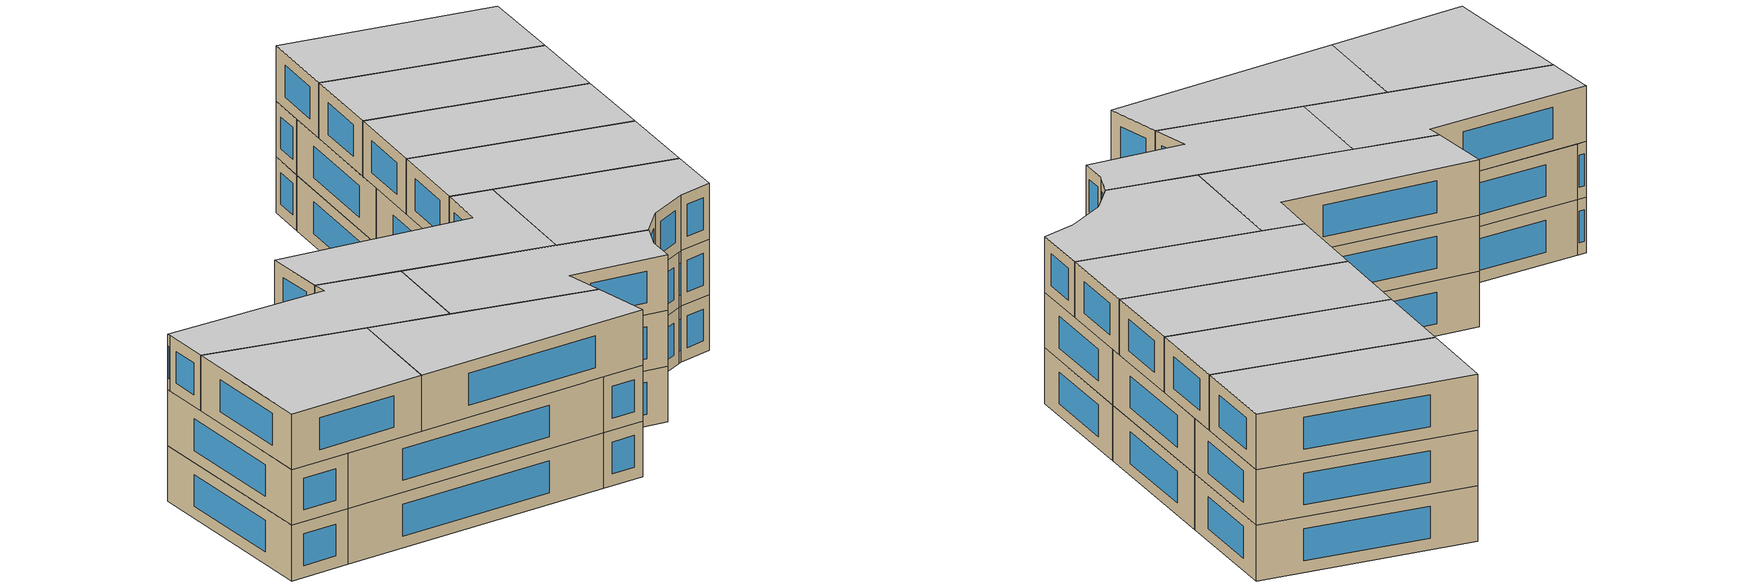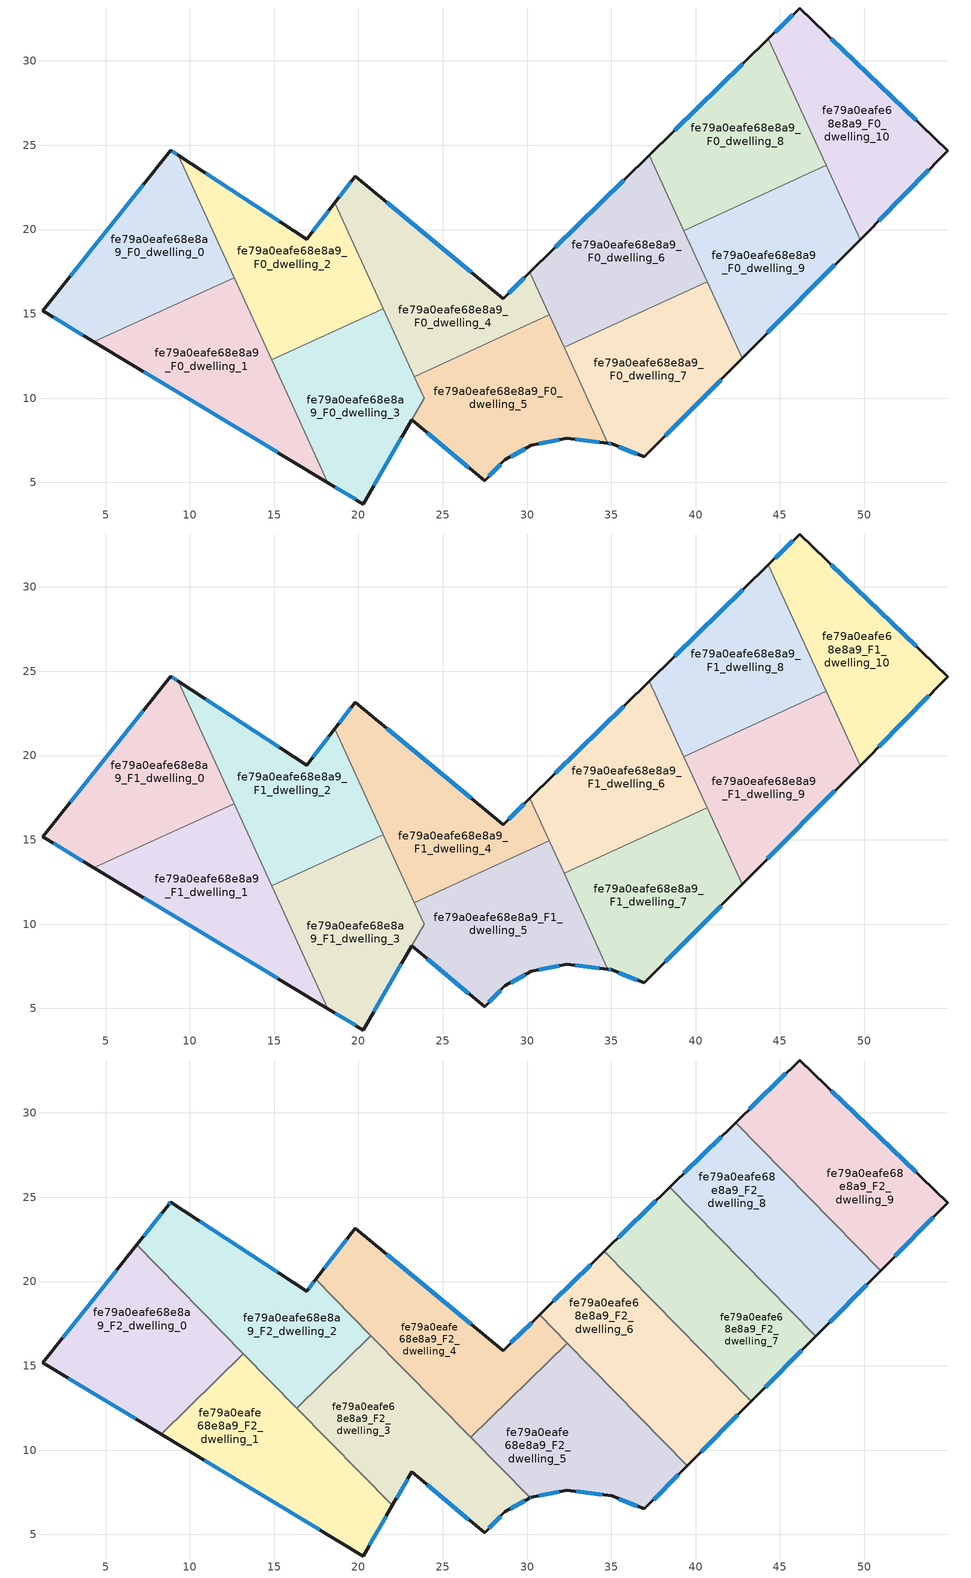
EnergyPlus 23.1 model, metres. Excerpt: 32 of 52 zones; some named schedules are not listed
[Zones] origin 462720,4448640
fe79a0eafe68e8a9_F0_dwelling_0
 floor ground (EU_floor_Construction): 9.32,24.39 12.63,17.15 4.31,13.35 1.27,15.18 8.85,24.7 z0
 wall outside (EU_wall_Construction): 9.32,24.39 8.85,24.7 1.27,15.18 4.31,13.35 z0:3
 wall to fe79a0eafe68e8a9_F0_dwelling_1 (EU_wall_Construction): 4.31,13.35 12.63,17.15 z0:3
 wall to fe79a0eafe68e8a9_F0_dwelling_2 (EU_wall_Construction): 12.63,17.15 9.32,24.39 z0:3
 window (EU_Window_Construction): 1.92,14.79 3.66,13.74 / 7.23,22.66 2.89,17.22 / 9.22,24.46 8.95,24.64 z0.64:2.36
fe79a0eafe68e8a9_F0_dwelling_1
 floor ground (EU_floor_Construction): 12.63,17.15 18.19,4.99 4.31,13.35 z0
 wall outside (EU_wall_Construction): 4.31,13.35 18.19,4.99 z0:3
 wall to fe79a0eafe68e8a9_F0_dwelling_3 (EU_wall_Construction): 18.19,4.99 14.86,12.28 z0:3
 wall to fe79a0eafe68e8a9_F0_dwelling_2 (EU_wall_Construction): 14.85,12.28 12.63,17.15 z0:3
 window (EU_Window_Construction): 7.28,11.56 15.21,6.78 z0.64:2.36
fe79a0eafe68e8a9_F0_dwelling_10
 floor ground (EU_floor_Construction): 54.96,24.66 49.75,19.41 44.31,31.32 46.17,33.14 z0
 wall outside (EU_wall_Construction): 49.75,19.41 54.96,24.66 46.17,33.14 44.31,31.32 z0:3
 wall to fe79a0eafe68e8a9_F0_dwelling_8 (EU_wall_Construction): 44.31,31.32 47.74,23.8 z0:3
 wall to fe79a0eafe68e8a9_F0_dwelling_9 (EU_wall_Construction): 47.74,23.8 49.75,19.41 z0:3
 window (EU_Window_Construction): 53.08,26.48 48.05,31.33 / 50.86,20.54 53.84,23.54 / 45.77,32.75 44.71,31.71 z0.64:2.36
fe79a0eafe68e8a9_F0_dwelling_2
 floor ground (EU_floor_Construction): 18.59,21.59 21.47,15.3 14.85,12.28 9.32,24.39 16.94,19.43 z0
 wall outside (EU_wall_Construction): 18.59,21.59 16.94,19.43 9.32,24.39 z0:3
 wall to fe79a0eafe68e8a9_F0_dwelling_3 (EU_wall_Construction): 14.85,12.28 21.47,15.3 z0:3
 wall to fe79a0eafe68e8a9_F0_dwelling_4 (EU_wall_Construction): 21.46,15.3 18.59,21.59 z0:3
 window (EU_Window_Construction): 18.24,21.13 17.29,19.9 / 15.31,20.5 10.95,23.33 z0.64:2.36
fe79a0eafe68e8a9_F0_dwelling_3
 floor ground (EU_floor_Construction): 21.47,15.3 23.89,9.99 20.28,3.72 18.19,4.99 14.85,12.28 z0
 wall outside (EU_wall_Construction): 18.19,4.99 20.28,3.72 23.16,8.71 z0:3
 wall to fe79a0eafe68e8a9_F0_dwelling_5 (EU_wall_Construction): 23.16,8.71 23.89,9.99 23.3,11.28 z0:3
 wall to fe79a0eafe68e8a9_F0_dwelling_4 (EU_wall_Construction): 23.3,11.28 21.46,15.3 z0:3
 window (EU_Window_Construction): 18.64,4.72 19.83,3.99 / 20.9,4.79 22.54,7.64 z0.64:2.36
fe79a0eafe68e8a9_F0_dwelling_4
 floor ground (EU_floor_Construction): 30.17,17.46 31.32,14.94 23.3,11.28 18.59,21.59 19.81,23.17 28.58,15.9 z0
 wall outside (EU_wall_Construction): 30.17,17.46 28.58,15.9 19.81,23.17 18.59,21.59 z0:3
 wall to fe79a0eafe68e8a9_F0_dwelling_5 (EU_wall_Construction): 23.3,11.28 31.32,14.94 z0:3
 wall to fe79a0eafe68e8a9_F0_dwelling_6 (EU_wall_Construction): 31.32,14.94 30.17,17.46 z0:3
 window (EU_Window_Construction): 26.7,17.46 21.69,21.61 / 29.83,17.13 28.92,16.24 / 19.55,22.83 18.85,21.93 z0.64:2.36
fe79a0eafe68e8a9_F0_dwelling_5
 floor ground (EU_floor_Construction): 31.32,14.94 34.8,7.32 32.35,7.64 30.23,7.19 28.69,6.36 27.48,5.11 23.16,8.71 23.89,9.99 23.3,11.28 z0
 wall outside (EU_wall_Construction): 23.16,8.71 27.48,5.11 28.69,6.36 30.23,7.19 32.35,7.64 34.8,7.32 z0:3
 wall to fe79a0eafe68e8a9_F0_dwelling_7 (EU_wall_Construction): 34.8,7.32 32.19,13.03 z0:3
 wall to fe79a0eafe68e8a9_F0_dwelling_6 (EU_wall_Construction): 32.19,13.03 31.32,14.94 z0:3
 window (EU_Window_Construction): 32.87,7.57 34.27,7.39 / 30.69,7.29 31.9,7.54 / 29.02,6.54 29.9,7.01 / 27.74,5.37 28.43,6.09 / 24.09,7.94 26.56,5.88 z0.64:2.36
fe79a0eafe68e8a9_F0_dwelling_6
 floor ground (EU_floor_Construction): 37.25,24.4 40.68,16.9 32.19,13.03 30.17,17.46 z0
 wall outside (EU_wall_Construction): 37.25,24.4 30.17,17.46 z0:3
 wall to fe79a0eafe68e8a9_F0_dwelling_7 (EU_wall_Construction): 32.19,13.03 40.68,16.9 z0:3
 wall to fe79a0eafe68e8a9_F0_dwelling_8 (EU_wall_Construction): 39.29,19.94 37.25,24.4 z0:3
 wall to fe79a0eafe68e8a9_F0_dwelling_9 (EU_wall_Construction): 40.68,16.9 39.29,19.94 z0:3
 window (EU_Window_Construction): 35.73,22.92 31.68,18.95 z0.64:2.36
fe79a0eafe68e8a9_F0_dwelling_7
 floor ground (EU_floor_Construction): 40.68,16.9 42.75,12.36 36.97,6.51 35.03,7.29 34.8,7.32 32.19,13.03 z0
 wall outside (EU_wall_Construction): 34.8,7.32 35.03,7.29 36.97,6.51 42.75,12.36 z0:3
 wall to fe79a0eafe68e8a9_F0_dwelling_9 (EU_wall_Construction): 42.75,12.36 40.68,16.9 z0:3
 window (EU_Window_Construction): 38.2,7.77 41.51,11.1 / 35.44,7.12 36.55,6.68 / 34.85,7.31 34.98,7.3 z0.64:2.36
fe79a0eafe68e8a9_F0_dwelling_8
 floor ground (EU_floor_Construction): 44.31,31.32 47.74,23.8 39.29,19.94 37.25,24.4 z0
 wall outside (EU_wall_Construction): 44.31,31.32 37.25,24.4 z0:3
 wall to fe79a0eafe68e8a9_F0_dwelling_9 (EU_wall_Construction): 39.29,19.94 47.74,23.8 z0:3
 window (EU_Window_Construction): 42.8,29.84 38.76,25.89 z0.64:2.36
fe79a0eafe68e8a9_F0_dwelling_9
 floor ground (EU_floor_Construction): 47.74,23.8 49.75,19.41 42.75,12.36 39.29,19.94 z0
 wall outside (EU_wall_Construction): 42.75,12.36 49.75,19.41 z0:3
 window (EU_Window_Construction): 44.25,13.87 48.25,17.9 z0.64:2.36
fe79a0eafe68e8a9_F1_dwelling_0
 floor to fe79a0eafe68e8a9_F0_dwelling_0 (EU_floor_Construction): 9.32,24.39 12.63,17.15 4.31,13.35 1.27,15.18 8.85,24.7 z3
 wall outside (EU_wall_Construction): 9.32,24.39 8.85,24.7 1.27,15.18 4.31,13.35 z3:6
 wall to fe79a0eafe68e8a9_F1_dwelling_1 (EU_wall_Construction): 4.31,13.35 12.63,17.15 z3:6
 wall to fe79a0eafe68e8a9_F1_dwelling_2 (EU_wall_Construction): 12.63,17.15 9.32,24.39 z3:6
 window (EU_Window_Construction): 1.92,14.79 3.66,13.74 / 7.23,22.66 2.89,17.22 / 9.22,24.46 8.95,24.64 z3.64:5.36
fe79a0eafe68e8a9_F1_dwelling_1
 floor to fe79a0eafe68e8a9_F0_dwelling_1 (EU_floor_Construction): 12.63,17.15 18.19,4.99 4.31,13.35 z3
 wall outside (EU_wall_Construction): 4.31,13.35 18.19,4.99 z3:6
 wall to fe79a0eafe68e8a9_F1_dwelling_3 (EU_wall_Construction): 18.19,4.99 14.86,12.28 z3:6
 wall to fe79a0eafe68e8a9_F1_dwelling_2 (EU_wall_Construction): 14.85,12.28 12.63,17.15 z3:6
 window (EU_Window_Construction): 7.28,11.56 15.21,6.78 z3.64:5.36
fe79a0eafe68e8a9_F1_dwelling_10
 floor to fe79a0eafe68e8a9_F0_dwelling_10 (EU_floor_Construction): 54.96,24.66 49.75,19.41 44.31,31.32 46.17,33.14 z3
 wall outside (EU_wall_Construction): 49.75,19.41 54.96,24.66 46.17,33.14 44.31,31.32 z3:6
 wall to fe79a0eafe68e8a9_F1_dwelling_8 (EU_wall_Construction): 44.31,31.32 47.74,23.8 z3:6
 wall to fe79a0eafe68e8a9_F1_dwelling_9 (EU_wall_Construction): 47.74,23.8 49.75,19.41 z3:6
 window (EU_Window_Construction): 53.08,26.48 48.05,31.33 / 50.86,20.54 53.84,23.54 / 45.77,32.75 44.71,31.71 z3.64:5.36
fe79a0eafe68e8a9_F1_dwelling_2
 floor to fe79a0eafe68e8a9_F0_dwelling_2 (EU_floor_Construction): 18.59,21.59 21.47,15.3 14.85,12.28 9.32,24.39 16.94,19.43 z3
 wall outside (EU_wall_Construction): 18.59,21.59 16.94,19.43 9.32,24.39 z3:6
 wall to fe79a0eafe68e8a9_F1_dwelling_3 (EU_wall_Construction): 14.85,12.28 21.47,15.3 z3:6
 wall to fe79a0eafe68e8a9_F1_dwelling_4 (EU_wall_Construction): 21.46,15.3 18.59,21.59 z3:6
 window (EU_Window_Construction): 18.24,21.13 17.29,19.9 / 15.31,20.5 10.95,23.33 z3.64:5.36
fe79a0eafe68e8a9_F1_dwelling_3
 floor to fe79a0eafe68e8a9_F0_dwelling_3 (EU_floor_Construction): 21.47,15.3 23.89,9.99 20.28,3.72 18.19,4.99 14.85,12.28 z3
 wall outside (EU_wall_Construction): 18.19,4.99 20.28,3.72 23.16,8.71 z3:6
 wall to fe79a0eafe68e8a9_F1_dwelling_5 (EU_wall_Construction): 23.16,8.71 23.89,9.99 23.3,11.28 z3:6
 wall to fe79a0eafe68e8a9_F1_dwelling_4 (EU_wall_Construction): 23.3,11.28 21.46,15.3 z3:6
 window (EU_Window_Construction): 18.64,4.72 19.83,3.99 / 20.9,4.79 22.54,7.64 z3.64:5.36
fe79a0eafe68e8a9_F1_dwelling_4
 floor to fe79a0eafe68e8a9_F0_dwelling_4 (EU_floor_Construction): 30.17,17.46 31.32,14.94 23.3,11.28 18.59,21.59 19.81,23.17 28.58,15.9 z3
 wall outside (EU_wall_Construction): 30.17,17.46 28.58,15.9 19.81,23.17 18.59,21.59 z3:6
 wall to fe79a0eafe68e8a9_F1_dwelling_5 (EU_wall_Construction): 23.3,11.28 31.32,14.94 z3:6
 wall to fe79a0eafe68e8a9_F1_dwelling_6 (EU_wall_Construction): 31.32,14.94 30.17,17.46 z3:6
 window (EU_Window_Construction): 26.7,17.46 21.69,21.61 / 29.83,17.13 28.92,16.24 / 19.55,22.83 18.85,21.93 z3.64:5.36
fe79a0eafe68e8a9_F1_dwelling_5
 floor to fe79a0eafe68e8a9_F0_dwelling_5 (EU_floor_Construction): 31.32,14.94 34.8,7.32 32.35,7.64 30.23,7.19 28.69,6.36 27.48,5.11 23.16,8.71 23.89,9.99 23.3,11.28 z3
 wall outside (EU_wall_Construction): 23.16,8.71 27.48,5.11 28.69,6.36 30.23,7.19 32.35,7.64 34.8,7.32 z3:6
 wall to fe79a0eafe68e8a9_F1_dwelling_7 (EU_wall_Construction): 34.8,7.32 32.19,13.03 z3:6
 wall to fe79a0eafe68e8a9_F1_dwelling_6 (EU_wall_Construction): 32.19,13.03 31.32,14.94 z3:6
 window (EU_Window_Construction): 32.87,7.57 34.27,7.39 / 30.69,7.29 31.9,7.54 / 29.02,6.54 29.9,7.01 / 27.74,5.37 28.43,6.09 / 24.09,7.94 26.56,5.88 z3.64:5.36
fe79a0eafe68e8a9_F1_dwelling_6
 floor to fe79a0eafe68e8a9_F0_dwelling_6 (EU_floor_Construction): 37.25,24.4 40.68,16.9 32.19,13.03 30.17,17.46 z3
 wall outside (EU_wall_Construction): 37.25,24.4 30.17,17.46 z3:6
 wall to fe79a0eafe68e8a9_F1_dwelling_7 (EU_wall_Construction): 32.19,13.03 40.68,16.9 z3:6
 wall to fe79a0eafe68e8a9_F1_dwelling_8 (EU_wall_Construction): 39.29,19.94 37.25,24.4 z3:6
 wall to fe79a0eafe68e8a9_F1_dwelling_9 (EU_wall_Construction): 40.68,16.9 39.29,19.94 z3:6
 window (EU_Window_Construction): 35.73,22.92 31.68,18.95 z3.64:5.36
fe79a0eafe68e8a9_F1_dwelling_7
 floor to fe79a0eafe68e8a9_F0_dwelling_7 (EU_floor_Construction): 40.68,16.9 42.75,12.36 36.97,6.51 35.03,7.29 34.8,7.32 32.19,13.03 z3
 wall outside (EU_wall_Construction): 34.8,7.32 35.03,7.29 36.97,6.51 42.75,12.36 z3:6
 wall to fe79a0eafe68e8a9_F1_dwelling_9 (EU_wall_Construction): 42.75,12.36 40.68,16.9 z3:6
 window (EU_Window_Construction): 38.2,7.77 41.51,11.1 / 35.44,7.12 36.55,6.68 / 34.85,7.31 34.98,7.3 z3.64:5.36
fe79a0eafe68e8a9_F1_dwelling_8
 floor to fe79a0eafe68e8a9_F0_dwelling_8 (EU_floor_Construction): 44.31,31.32 47.74,23.8 39.29,19.94 37.25,24.4 z3
 wall outside (EU_wall_Construction): 44.31,31.32 37.25,24.4 z3:6
 wall to fe79a0eafe68e8a9_F1_dwelling_9 (EU_wall_Construction): 39.29,19.94 47.74,23.8 z3:6
 window (EU_Window_Construction): 42.8,29.84 38.76,25.89 z3.64:5.36
fe79a0eafe68e8a9_F1_dwelling_9
 floor to fe79a0eafe68e8a9_F0_dwelling_9 (EU_floor_Construction): 47.74,23.8 49.75,19.41 42.75,12.36 39.29,19.94 z3
 wall outside (EU_wall_Construction): 42.75,12.36 49.75,19.41 z3:6
 window (EU_Window_Construction): 44.25,13.87 48.25,17.9 z3.64:5.36
fe79a0eafe68e8a9_F2_dwelling_0
 floor to fe79a0eafe68e8a9_F1_dwelling_0 (EU_floor_Construction): 6.85,22.18 12.04,16.89 4.31,13.35 1.27,15.18 z6
 floor to fe79a0eafe68e8a9_F1_dwelling_1 (EU_floor_Construction): 12.04,16.89 13.18,15.73 8.3,10.95 4.31,13.35 z6
 wall outside (EU_wall_Construction): 6.85,22.18 1.27,15.18 8.3,10.95 z6:9
 wall to fe79a0eafe68e8a9_F2_dwelling_1 (EU_wall_Construction): 8.3,10.95 13.18,15.73 z6:9
 wall to fe79a0eafe68e8a9_F2_dwelling_2 (EU_wall_Construction): 13.18,15.73 6.85,22.18 z6:9
 window (EU_Window_Construction): 2.78,14.27 6.79,11.85 / 5.65,20.68 2.47,16.68 z6.64:8.36
 ceiling to fe79a0eafe68e8a9_F3_dwelling_0 (EU_floor_Construction): 13.18,15.73 6.85,22.18 1.27,15.18 8.3,10.95 z9
fe79a0eafe68e8a9_F2_dwelling_1
 floor to fe79a0eafe68e8a9_F1_dwelling_1 (EU_floor_Construction): 13.37,15.53 18.19,4.99 8.3,10.95 13.18,15.73 z6
 floor to fe79a0eafe68e8a9_F1_dwelling_3 (EU_floor_Construction): 16.03,12.82 22.01,6.72 20.28,3.72 18.19,4.99 14.86,12.28 z6
 floor to fe79a0eafe68e8a9_F1_dwelling_2 (EU_floor_Construction): 13.37,15.53 16.03,12.82 14.86,12.28 z6
 wall outside (EU_wall_Construction): 8.3,10.95 20.28,3.72 22.01,6.72 z6:9
 wall to fe79a0eafe68e8a9_F2_dwelling_3 (EU_wall_Construction): 22.01,6.72 16.35,12.49 z6:9
 wall to fe79a0eafe68e8a9_F2_dwelling_2 (EU_wall_Construction): 16.35,12.49 13.18,15.73 z6:9
 window (EU_Window_Construction): 10.87,9.4 17.72,5.27 / 20.65,4.36 21.64,6.08 z6.64:8.36
 ceiling to fe79a0eafe68e8a9_F3_dwelling_1 (EU_floor_Construction): 20.28,3.72 22.01,6.72 13.18,15.73 8.3,10.95 z9
fe79a0eafe68e8a9_F2_dwelling_2
 floor to fe79a0eafe68e8a9_F1_dwelling_2 (EU_floor_Construction): 17.47,20.13 20.74,16.8 17.26,13.38 16.03,12.82 13.37,15.53 9.32,24.39 16.94,19.43 z6
 floor to fe79a0eafe68e8a9_F1_dwelling_0 (EU_floor_Construction): 9.32,24.39 12.63,17.15 12.04,16.89 6.85,22.18 8.73,24.55 8.85,24.7 z6
 floor to fe79a0eafe68e8a9_F1_dwelling_1 (EU_floor_Construction): 12.63,17.15 13.37,15.53 12.04,16.89 z6
 floor to fe79a0eafe68e8a9_F1_dwelling_3 (EU_floor_Construction): 17.26,13.38 16.35,12.49 16.03,12.82 z6
 wall outside (EU_wall_Construction): 17.47,20.13 16.94,19.43 8.85,24.7 8.73,24.55 6.85,22.18 z6:9
 wall to fe79a0eafe68e8a9_F2_dwelling_3 (EU_wall_Construction): 16.35,12.49 20.74,16.8 z6:9
 wall to fe79a0eafe68e8a9_F2_dwelling_4 (EU_wall_Construction): 20.74,16.8 17.47,20.13 z6:9
 window (EU_Window_Construction): 8.83,24.67 8.76,24.58 / 15.21,20.56 10.58,23.57 / 17.36,19.98 17.05,19.58 / 8.33,24.04 7.25,22.69 z6.64:8.36
 ceiling to fe79a0eafe68e8a9_F3_dwelling_2 (EU_floor_Construction): 20.74,16.8 17.47,20.13 16.94,19.43 8.85,24.7 8.73,24.55 6.85,22.18 16.35,12.49 z9
fe79a0eafe68e8a9_F2_dwelling_3
 floor to fe79a0eafe68e8a9_F1_dwelling_3 (EU_floor_Construction): 21.47,15.3 23.89,9.99 22.01,6.72 16.35,12.49 17.26,13.38 z6
 floor to fe79a0eafe68e8a9_F1_dwelling_5 (EU_floor_Construction): 25.27,12.18 30.19,7.17 28.69,6.36 27.48,5.11 23.16,8.71 23.89,9.99 23.3,11.28 z6
 floor to fe79a0eafe68e8a9_F1_dwelling_2 (EU_floor_Construction): 20.81,16.72 21.47,15.3 17.26,13.38 20.74,16.8 z6
 floor to fe79a0eafe68e8a9_F1_dwelling_4 (EU_floor_Construction): 20.81,16.72 25.27,12.18 23.3,11.28 z6
 wall outside (EU_wall_Construction): 22.01,6.72 23.16,8.71 27.48,5.11 28.69,6.36 30.19,7.17 z6:9
 wall to fe79a0eafe68e8a9_F2_dwelling_5 (EU_wall_Construction): 30.19,7.17 26.67,10.75 z6:9
 wall to fe79a0eafe68e8a9_F2_dwelling_4 (EU_wall_Construction): 26.67,10.76 20.74,16.8 z6:9
 window (EU_Window_Construction): 29.01,6.53 29.87,6.99 / 27.74,5.37 28.43,6.09 / 24.09,7.94 26.56,5.88 / 22.26,7.15 22.91,8.29 z6.64:8.36
 ceiling to fe79a0eafe68e8a9_F3_dwelling_3 (EU_floor_Construction): 28.69,6.36 30.19,7.17 20.74,16.8 16.35,12.49 22.01,6.72 23.16,8.71 27.48,5.11 z9
fe79a0eafe68e8a9_F2_dwelling_4
 floor to fe79a0eafe68e8a9_F1_dwelling_4 (EU_floor_Construction): 30.17,17.46 31.2,15.2 30.61,14.62 25.27,12.18 20.81,16.73 18.59,21.59 19.81,23.17 28.58,15.9 z6
 floor to fe79a0eafe68e8a9_F1_dwelling_2 (EU_floor_Construction): 18.59,21.59 20.81,16.73 17.47,20.13 z6
 floor to fe79a0eafe68e8a9_F1_dwelling_5 (EU_floor_Construction): 30.61,14.62 26.67,10.75 25.27,12.18 z6
 floor to fe79a0eafe68e8a9_F1_dwelling_6 (EU_floor_Construction): 30.74,18.02 32.38,16.35 31.2,15.2 30.17,17.46 z6
 wall outside (EU_wall_Construction): 30.74,18.02 28.58,15.9 19.81,23.17 17.47,20.13 z6:9
 wall to fe79a0eafe68e8a9_F2_dwelling_5 (EU_wall_Construction): 26.67,10.75 32.38,16.35 z6:9
 wall to fe79a0eafe68e8a9_F2_dwelling_6 (EU_wall_Construction): 32.38,16.35 30.74,18.02 z6:9
 window (EU_Window_Construction): 26.7,17.46 21.69,21.61 / 30.28,17.57 29.04,16.36 / 19.31,22.52 17.97,20.78 z6.64:8.36
 ceiling to fe79a0eafe68e8a9_F3_dwelling_4 (EU_floor_Construction): 32.38,16.35 30.74,18.02 28.58,15.9 19.81,23.17 17.47,20.13 26.67,10.75 z9
fe79a0eafe68e8a9_F2_dwelling_5
 floor to fe79a0eafe68e8a9_F1_dwelling_5 (EU_floor_Construction): 31.32,14.94 34.8,7.32 32.35,7.64 30.23,7.19 30.19,7.17 26.67,10.75 30.61,14.62 z6
 floor to fe79a0eafe68e8a9_F1_dwelling_4 (EU_floor_Construction): 31.2,15.2 31.32,14.94 30.61,14.62 z6
 floor to fe79a0eafe68e8a9_F1_dwelling_6 (EU_floor_Construction): 32.38,16.35 34.57,14.11 32.19,13.03 31.2,15.2 z6
 floor to fe79a0eafe68e8a9_F1_dwelling_7 (EU_floor_Construction): 34.57,14.11 39.51,9.08 36.97,6.51 35.03,7.29 34.8,7.32 32.19,13.03 z6
 wall outside (EU_wall_Construction): 30.19,7.17 30.23,7.19 32.35,7.64 35.03,7.29 36.97,6.51 39.51,9.08 z6:9
 wall to fe79a0eafe68e8a9_F2_dwelling_6 (EU_wall_Construction): 39.51,9.08 32.38,16.35 z6:9
 window (EU_Window_Construction): 30.69,7.29 31.9,7.54 / 30.2,7.17 30.22,7.19 / 37.51,7.06 38.96,8.53 / 35.44,7.12 36.55,6.68 / 32.92,7.56 34.45,7.36 z6.64:8.36
 ceiling to fe79a0eafe68e8a9_F3_dwelling_5 (EU_floor_Construction): 36.97,6.51 39.51,9.08 32.38,16.35 26.67,10.75 30.19,7.17 30.23,7.19 32.35,7.64 35.03,7.29 z9
fe79a0eafe68e8a9_F2_dwelling_6
 floor to fe79a0eafe68e8a9_F1_dwelling_6 (EU_floor_Construction): 34.59,21.79 39.79,16.5 34.57,14.11 30.74,18.02 z6
 floor to fe79a0eafe68e8a9_F1_dwelling_7 (EU_floor_Construction): 41.8,14.44 42.75,12.36 39.51,9.08 34.57,14.11 39.79,16.5 z6
 floor to fe79a0eafe68e8a9_F1_dwelling_9 (EU_floor_Construction): 41.8,14.44 43.3,12.91 42.75,12.36 z6
 wall outside (EU_wall_Construction): 39.51,9.08 43.3,12.91 / 34.59,21.79 30.74,18.02 z6:9
 wall to fe79a0eafe68e8a9_F2_dwelling_7 (EU_wall_Construction): 43.3,12.91 34.59,21.79 z6:9
 window (EU_Window_Construction): 40.32,9.9 42.49,12.09 / 33.77,20.99 31.56,18.83 z6.64:8.36
 ceiling to fe79a0eafe68e8a9_F3_dwelling_6 (EU_floor_Construction): 39.51,9.08 43.3,12.91 34.59,21.79 30.74,18.02 z9
fe79a0eafe68e8a9_F2_dwelling_7
 floor to fe79a0eafe68e8a9_F1_dwelling_7 (EU_floor_Construction): 40.68,16.9 41.8,14.44 39.79,16.5 z6
 floor to fe79a0eafe68e8a9_F1_dwelling_9 (EU_floor_Construction): 42.55,21.43 47.12,16.76 43.3,12.91 41.8,14.44 39.29,19.94 z6
 floor to fe79a0eafe68e8a9_F1_dwelling_8 (EU_floor_Construction): 38.47,25.59 42.55,21.43 39.29,19.94 37.25,24.4 z6
 floor to fe79a0eafe68e8a9_F1_dwelling_6 (EU_floor_Construction): 37.25,24.4 40.68,16.9 39.79,16.5 34.59,21.79 z6
 wall outside (EU_wall_Construction): 43.3,12.91 47.12,16.76 / 38.47,25.59 34.59,21.79 z6:9
 wall to fe79a0eafe68e8a9_F2_dwelling_8 (EU_wall_Construction): 47.12,16.76 38.47,25.59 z6:9
 window (EU_Window_Construction): 44.12,13.73 46.31,15.94 / 37.64,24.78 35.42,22.61 z6.64:8.36
 ceiling to fe79a0eafe68e8a9_F3_dwelling_7 (EU_floor_Construction): 43.3,12.91 47.12,16.76 38.47,25.59 34.59,21.79 z9
fe79a0eafe68e8a9_F2_dwelling_8
 floor to fe79a0eafe68e8a9_F1_dwelling_8 (EU_floor_Construction): 47.64,24.04 47.74,23.8 42.55,21.43 38.47,25.59 42.36,29.41 z6
 floor to fe79a0eafe68e8a9_F1_dwelling_10 (EU_floor_Construction): 47.64,24.04 50.97,20.64 49.75,19.41 z6
 floor to fe79a0eafe68e8a9_F1_dwelling_9 (EU_floor_Construction): 47.74,23.8 49.75,19.41 47.12,16.76 42.55,21.43 z6
 wall outside (EU_wall_Construction): 47.12,16.76 50.97,20.64 / 42.36,29.41 38.47,25.59 z6:9
 wall to fe79a0eafe68e8a9_F2_dwelling_9 (EU_wall_Construction): 50.97,20.64 42.36,29.41 z6:9
 window (EU_Window_Construction): 47.95,17.59 50.15,19.81 / 41.53,28.59 39.3,26.41 z6.64:8.36
 ceiling to fe79a0eafe68e8a9_F3_dwelling_8 (EU_floor_Construction): 47.12,16.76 50.97,20.64 42.36,29.41 38.47,25.59 z9
fe79a0eafe68e8a9_F2_dwelling_9
 floor to fe79a0eafe68e8a9_F1_dwelling_10 (EU_floor_Construction): 54.96,24.66 50.97,20.64 47.64,24.04 44.31,31.32 46.17,33.14 z6
 floor to fe79a0eafe68e8a9_F1_dwelling_8 (EU_floor_Construction): 44.31,31.32 47.64,24.04 42.36,29.41 z6
 wall outside (EU_wall_Construction): 50.97,20.64 54.96,24.66 46.17,33.14 42.36,29.41 z6:9
 window (EU_Window_Construction): 53.08,26.48 48.05,31.33 / 51.82,21.5 54.1,23.8 / 45.36,32.34 43.18,30.21 z6.64:8.36
 ceiling to fe79a0eafe68e8a9_F3_dwelling_9 (EU_floor_Construction): 50.97,20.64 54.96,24.66 46.17,33.14 42.36,29.41 z9
[Building]
EU S2 Campaign: North Axis=0; Terrain=City; Solar Distribution=FullExterior
[Site:Location]
Yerevan-Zvartnots.Intl.AP: Latitude=40.15; Longitude=44.383; Time Zone=4; Elevation=854
[SizingPeriod:WeatherFileDays]
AnnualSizingPeriod: Begin Month=1; Begin Day of Month=1; End Month=12; End Day of Month=31; Day of Week for Start Day=Monday; Use Weather File Daylight Saving Period=No; Use Weather File Rain and Snow Indicators=No
[MATERIAL]
EU_InternalMass_Material: Roughness=MediumRough; Thickness=0.1; Conductivity=1; Density=1800; Specific Heat=900; Thermal Absorptance=0.9; Solar Absorptance=0.7; Visible Absorptance=0.7
[MATERIAL:NOMASS] Roughness=MediumRough; Thermal Absorptance=0.9; Solar Absorptance=0.7; Visible Absorptance=0.7
Name | Thermal Resistance
EU_wall_NoMass | 1.05043
EU_floor_NoMass | 0.478065
[WINDOWMATERIAL:SIMPLEGLAZINGSYSTEM]
EU_Window_SimpleGlazing: UFactor=2.5566; Solar Heat Gain Coefficient=0.75; Visible Transmittance=0.75
[CONSTRUCTION]
EU_wall_Construction: EU_wall_NoMass
EU_floor_Construction: EU_floor_NoMass
EU_Window_Construction: EU_Window_SimpleGlazing
EU_InternalMass_Construction: EU_InternalMass_Material
[ZONE] Type=1; Multiplier=1; Ceiling Height=autocalculate; Floor Area=autocalculate; Part of Total Floor Area=Yes
Name | Volume
fe79a0eafe68e8a9_F0_dwelling_0; fe79a0eafe68e8a9_F1_dwelling_0; fe79a0eafe68e8a9_F0_dwelling_7; fe79a0eafe68e8a9_F1_dwelling_7 | 183.543
fe79a0eafe68e8a9_F2_dwelling_0; fe79a0eafe68e8a9_F2_dwelling_4 | 201.926
fe79a0eafe68e8a9_F0_dwelling_1; fe79a0eafe68e8a9_F1_dwelling_1 | 183.576
fe79a0eafe68e8a9_F2_dwelling_1 | 201.936
fe79a0eafe68e8a9_F0_dwelling_10; fe79a0eafe68e8a9_F1_dwelling_10 | 183.558
fe79a0eafe68e8a9_F0_dwelling_2; fe79a0eafe68e8a9_F1_dwelling_2 | 183.607
fe79a0eafe68e8a9_F2_dwelling_2 | 201.925
fe79a0eafe68e8a9_F0_dwelling_3; fe79a0eafe68e8a9_F1_dwelling_3 | 177.61
fe79a0eafe68e8a9_F2_dwelling_3 | 201.914
fe79a0eafe68e8a9_F0_dwelling_4; fe79a0eafe68e8a9_F1_dwelling_4 | 183.574
fe79a0eafe68e8a9_F0_dwelling_5; fe79a0eafe68e8a9_F1_dwelling_5 | 189.552
fe79a0eafe68e8a9_F2_dwelling_5 | 201.934
fe79a0eafe68e8a9_F0_dwelling_6; fe79a0eafe68e8a9_F1_dwelling_6 | 183.585
fe79a0eafe68e8a9_F2_dwelling_6 | 201.928
fe79a0eafe68e8a9_F2_dwelling_7 | 201.948
fe79a0eafe68e8a9_F0_dwelling_8; fe79a0eafe68e8a9_F1_dwelling_8 | 183.601
fe79a0eafe68e8a9_F2_dwelling_8 | 201.906
fe79a0eafe68e8a9_F0_dwelling_9; fe79a0eafe68e8a9_F1_dwelling_9 | 183.569
fe79a0eafe68e8a9_F2_dwelling_9 | 201.952
[INTERNALMASS] Construction=EU_InternalMass_Construction
Name | Zone or ZoneList | Surface Area
fe79a0eafe68e8a9_F0_dwelling_0_EU_InternalMass | fe79a0eafe68e8a9_F0_dwelling_0 | 61.1829
fe79a0eafe68e8a9_F0_dwelling_1_EU_InternalMass | fe79a0eafe68e8a9_F0_dwelling_1 | 61.1935
fe79a0eafe68e8a9_F0_dwelling_2_EU_InternalMass | fe79a0eafe68e8a9_F0_dwelling_2 | 61.2037
fe79a0eafe68e8a9_F0_dwelling_3_EU_InternalMass | fe79a0eafe68e8a9_F0_dwelling_3 | 59.2057
fe79a0eafe68e8a9_F0_dwelling_4_EU_InternalMass | fe79a0eafe68e8a9_F0_dwelling_4 | 61.1915
fe79a0eafe68e8a9_F0_dwelling_5_EU_InternalMass | fe79a0eafe68e8a9_F0_dwelling_5 | 63.1833
fe79a0eafe68e8a9_F0_dwelling_6_EU_InternalMass | fe79a0eafe68e8a9_F0_dwelling_6 | 61.193
fe79a0eafe68e8a9_F0_dwelling_7_EU_InternalMass | fe79a0eafe68e8a9_F0_dwelling_7 | 61.1822
fe79a0eafe68e8a9_F0_dwelling_8_EU_InternalMass | fe79a0eafe68e8a9_F0_dwelling_8 | 61.2013
fe79a0eafe68e8a9_F0_dwelling_9_EU_InternalMass | fe79a0eafe68e8a9_F0_dwelling_9 | 61.1926
fe79a0eafe68e8a9_F0_dwelling_10_EU_InternalMass | fe79a0eafe68e8a9_F0_dwelling_10 | 61.1861
fe79a0eafe68e8a9_F1_dwelling_0_EU_InternalMass | fe79a0eafe68e8a9_F1_dwelling_0 | 61.1829
fe79a0eafe68e8a9_F1_dwelling_1_EU_InternalMass | fe79a0eafe68e8a9_F1_dwelling_1 | 61.1935
fe79a0eafe68e8a9_F1_dwelling_2_EU_InternalMass | fe79a0eafe68e8a9_F1_dwelling_2 | 61.2037
fe79a0eafe68e8a9_F1_dwelling_3_EU_InternalMass | fe79a0eafe68e8a9_F1_dwelling_3 | 59.2057
fe79a0eafe68e8a9_F1_dwelling_4_EU_InternalMass | fe79a0eafe68e8a9_F1_dwelling_4 | 61.1915
fe79a0eafe68e8a9_F1_dwelling_5_EU_InternalMass | fe79a0eafe68e8a9_F1_dwelling_5 | 63.1833
fe79a0eafe68e8a9_F1_dwelling_6_EU_InternalMass | fe79a0eafe68e8a9_F1_dwelling_6 | 61.193
fe79a0eafe68e8a9_F1_dwelling_7_EU_InternalMass | fe79a0eafe68e8a9_F1_dwelling_7 | 61.1822
fe79a0eafe68e8a9_F1_dwelling_8_EU_InternalMass | fe79a0eafe68e8a9_F1_dwelling_8 | 61.2013
fe79a0eafe68e8a9_F1_dwelling_9_EU_InternalMass | fe79a0eafe68e8a9_F1_dwelling_9 | 61.1926
fe79a0eafe68e8a9_F1_dwelling_10_EU_InternalMass | fe79a0eafe68e8a9_F1_dwelling_10 | 61.1861
fe79a0eafe68e8a9_F2_dwelling_0_EU_InternalMass | fe79a0eafe68e8a9_F2_dwelling_0 | 67.3069
fe79a0eafe68e8a9_F2_dwelling_1_EU_InternalMass | fe79a0eafe68e8a9_F2_dwelling_1 | 67.3112
fe79a0eafe68e8a9_F2_dwelling_2_EU_InternalMass | fe79a0eafe68e8a9_F2_dwelling_2 | 67.3086
fe79a0eafe68e8a9_F2_dwelling_3_EU_InternalMass | fe79a0eafe68e8a9_F2_dwelling_3 | 67.3096
fe79a0eafe68e8a9_F2_dwelling_4_EU_InternalMass | fe79a0eafe68e8a9_F2_dwelling_4 | 67.3092
fe79a0eafe68e8a9_F2_dwelling_5_EU_InternalMass | fe79a0eafe68e8a9_F2_dwelling_5 | 67.3111
fe79a0eafe68e8a9_F2_dwelling_6_EU_InternalMass | fe79a0eafe68e8a9_F2_dwelling_6 | 67.3091
fe79a0eafe68e8a9_F2_dwelling_7_EU_InternalMass | fe79a0eafe68e8a9_F2_dwelling_7 | 67.3158
fe79a0eafe68e8a9_F2_dwelling_8_EU_InternalMass | fe79a0eafe68e8a9_F2_dwelling_8 | 67.302
fe79a0eafe68e8a9_F2_dwelling_9_EU_InternalMass | fe79a0eafe68e8a9_F2_dwelling_9 | 67.3173
[OTHEREQUIPMENT] Fuel Type=Electricity; Design Level Calculation Method=Watts/Area; Power per Zone Floor Area=1; Fraction Latent=0; Fraction Radiant=0; Fraction Lost=0; Carbon Dioxide Generation Rate=0; EndUse Subcategory=EU_Step8_InternalGains
Name | Zone or ZoneList or Space or SpaceList | Schedule
EU_Step8_InternalGain_fe79a0eafe68e8a9_F0_dwelling_0_f000 | fe79a0eafe68e8a9_F0_dwelling_0 | EU_Step8_GainSchedule_fe79a0eafe68e8a9_F0_dwelling_0_f000
EU_Step8_InternalGain_fe79a0eafe68e8a9_F0_dwelling_1_f000 | fe79a0eafe68e8a9_F0_dwelling_1 | EU_Step8_GainSchedule_fe79a0eafe68e8a9_F0_dwelling_1_f000
EU_Step8_InternalGain_fe79a0eafe68e8a9_F0_dwelling_2_f000 | fe79a0eafe68e8a9_F0_dwelling_2 | EU_Step8_GainSchedule_fe79a0eafe68e8a9_F0_dwelling_2_f000
EU_Step8_InternalGain_fe79a0eafe68e8a9_F0_dwelling_3_f000 | fe79a0eafe68e8a9_F0_dwelling_3 | EU_Step8_GainSchedule_fe79a0eafe68e8a9_F0_dwelling_3_f000
EU_Step8_InternalGain_fe79a0eafe68e8a9_F0_dwelling_4_f000 | fe79a0eafe68e8a9_F0_dwelling_4 | EU_Step8_GainSchedule_fe79a0eafe68e8a9_F0_dwelling_4_f000
EU_Step8_InternalGain_fe79a0eafe68e8a9_F0_dwelling_5_f000 | fe79a0eafe68e8a9_F0_dwelling_5 | EU_Step8_GainSchedule_fe79a0eafe68e8a9_F0_dwelling_5_f000
EU_Step8_InternalGain_fe79a0eafe68e8a9_F0_dwelling_6_f000 | fe79a0eafe68e8a9_F0_dwelling_6 | EU_Step8_GainSchedule_fe79a0eafe68e8a9_F0_dwelling_6_f000
EU_Step8_InternalGain_fe79a0eafe68e8a9_F0_dwelling_7_f000 | fe79a0eafe68e8a9_F0_dwelling_7 | EU_Step8_GainSchedule_fe79a0eafe68e8a9_F0_dwelling_7_f000
EU_Step8_InternalGain_fe79a0eafe68e8a9_F0_dwelling_8_f000 | fe79a0eafe68e8a9_F0_dwelling_8 | EU_Step8_GainSchedule_fe79a0eafe68e8a9_F0_dwelling_8_f000
EU_Step8_InternalGain_fe79a0eafe68e8a9_F0_dwelling_9_f000 | fe79a0eafe68e8a9_F0_dwelling_9 | EU_Step8_GainSchedule_fe79a0eafe68e8a9_F0_dwelling_9_f000
EU_Step8_InternalGain_fe79a0eafe68e8a9_F0_dwelling_10_f000 | fe79a0eafe68e8a9_F0_dwelling_10 | EU_Step8_GainSchedule_fe79a0eafe68e8a9_F0_dwelling_10_f000
EU_Step8_InternalGain_fe79a0eafe68e8a9_F1_dwelling_0_f000 | fe79a0eafe68e8a9_F1_dwelling_0 | EU_Step8_GainSchedule_fe79a0eafe68e8a9_F1_dwelling_0_f000
EU_Step8_InternalGain_fe79a0eafe68e8a9_F1_dwelling_1_f000 | fe79a0eafe68e8a9_F1_dwelling_1 | EU_Step8_GainSchedule_fe79a0eafe68e8a9_F1_dwelling_1_f000
EU_Step8_InternalGain_fe79a0eafe68e8a9_F1_dwelling_2_f000 | fe79a0eafe68e8a9_F1_dwelling_2 | EU_Step8_GainSchedule_fe79a0eafe68e8a9_F1_dwelling_2_f000
EU_Step8_InternalGain_fe79a0eafe68e8a9_F1_dwelling_3_f000 | fe79a0eafe68e8a9_F1_dwelling_3 | EU_Step8_GainSchedule_fe79a0eafe68e8a9_F1_dwelling_3_f000
EU_Step8_InternalGain_fe79a0eafe68e8a9_F1_dwelling_4_f000 | fe79a0eafe68e8a9_F1_dwelling_4 | EU_Step8_GainSchedule_fe79a0eafe68e8a9_F1_dwelling_4_f000
EU_Step8_InternalGain_fe79a0eafe68e8a9_F1_dwelling_5_f000 | fe79a0eafe68e8a9_F1_dwelling_5 | EU_Step8_GainSchedule_fe79a0eafe68e8a9_F1_dwelling_5_f000
EU_Step8_InternalGain_fe79a0eafe68e8a9_F1_dwelling_6_f000 | fe79a0eafe68e8a9_F1_dwelling_6 | EU_Step8_GainSchedule_fe79a0eafe68e8a9_F1_dwelling_6_f000
EU_Step8_InternalGain_fe79a0eafe68e8a9_F1_dwelling_7_f000 | fe79a0eafe68e8a9_F1_dwelling_7 | EU_Step8_GainSchedule_fe79a0eafe68e8a9_F1_dwelling_7_f000
EU_Step8_InternalGain_fe79a0eafe68e8a9_F1_dwelling_8_f000 | fe79a0eafe68e8a9_F1_dwelling_8 | EU_Step8_GainSchedule_fe79a0eafe68e8a9_F1_dwelling_8_f000
EU_Step8_InternalGain_fe79a0eafe68e8a9_F1_dwelling_9_f000 | fe79a0eafe68e8a9_F1_dwelling_9 | EU_Step8_GainSchedule_fe79a0eafe68e8a9_F1_dwelling_9_f000
EU_Step8_InternalGain_fe79a0eafe68e8a9_F1_dwelling_10_f000 | fe79a0eafe68e8a9_F1_dwelling_10 | EU_Step8_GainSchedule_fe79a0eafe68e8a9_F1_dwelling_10_f000
EU_Step8_InternalGain_fe79a0eafe68e8a9_F2_dwelling_0_f000 | fe79a0eafe68e8a9_F2_dwelling_0 | EU_Step8_GainSchedule_fe79a0eafe68e8a9_F2_dwelling_0_f000
EU_Step8_InternalGain_fe79a0eafe68e8a9_F2_dwelling_1_f000 | fe79a0eafe68e8a9_F2_dwelling_1 | EU_Step8_GainSchedule_fe79a0eafe68e8a9_F2_dwelling_1_f000
EU_Step8_InternalGain_fe79a0eafe68e8a9_F2_dwelling_2_f000 | fe79a0eafe68e8a9_F2_dwelling_2 | EU_Step8_GainSchedule_fe79a0eafe68e8a9_F2_dwelling_2_f000
EU_Step8_InternalGain_fe79a0eafe68e8a9_F2_dwelling_3_f000 | fe79a0eafe68e8a9_F2_dwelling_3 | EU_Step8_GainSchedule_fe79a0eafe68e8a9_F2_dwelling_3_f000
EU_Step8_InternalGain_fe79a0eafe68e8a9_F2_dwelling_4_f000 | fe79a0eafe68e8a9_F2_dwelling_4 | EU_Step8_GainSchedule_fe79a0eafe68e8a9_F2_dwelling_4_f000
EU_Step8_InternalGain_fe79a0eafe68e8a9_F2_dwelling_5_f000 | fe79a0eafe68e8a9_F2_dwelling_5 | EU_Step8_GainSchedule_fe79a0eafe68e8a9_F2_dwelling_5_f000
EU_Step8_InternalGain_fe79a0eafe68e8a9_F2_dwelling_6_f000 | fe79a0eafe68e8a9_F2_dwelling_6 | EU_Step8_GainSchedule_fe79a0eafe68e8a9_F2_dwelling_6_f000
EU_Step8_InternalGain_fe79a0eafe68e8a9_F2_dwelling_7_f000 | fe79a0eafe68e8a9_F2_dwelling_7 | EU_Step8_GainSchedule_fe79a0eafe68e8a9_F2_dwelling_7_f000
EU_Step8_InternalGain_fe79a0eafe68e8a9_F2_dwelling_8_f000 | fe79a0eafe68e8a9_F2_dwelling_8 | EU_Step8_GainSchedule_fe79a0eafe68e8a9_F2_dwelling_8_f000
EU_Step8_InternalGain_fe79a0eafe68e8a9_F2_dwelling_9_f000 | fe79a0eafe68e8a9_F2_dwelling_9 | EU_Step8_GainSchedule_fe79a0eafe68e8a9_F2_dwelling_9_f000
[ZONEVENTILATION:DESIGNFLOWRATE] Schedule=EU_AlwaysOn; Design Flow Rate Calculation Method=AirChanges/Hour; Air Changes per Hour=0.557805; Ventilation Type=Natural; Fan Pressure Rise=0; Fan Total Efficiency=1; Constant Term Coefficient=1; Temperature Term Coefficient=0; Velocity Term Coefficient=0; Velocity Squared Term Coefficient=0; Minimum Indoor Temperature=-100; Maximum Indoor Temperature=100; Delta Temperature=-100; Minimum Outdoor Temperature=-100; Maximum Outdoor Temperature=100; Maximum Wind Speed=40
Name | Zone or ZoneList or Space or SpaceList
EU_ConstantAir_fe79a0eafe68e8a9_F0_dwelling_0 | fe79a0eafe68e8a9_F0_dwelling_0
EU_ConstantAir_fe79a0eafe68e8a9_F0_dwelling_1 | fe79a0eafe68e8a9_F0_dwelling_1
EU_ConstantAir_fe79a0eafe68e8a9_F0_dwelling_2 | fe79a0eafe68e8a9_F0_dwelling_2
EU_ConstantAir_fe79a0eafe68e8a9_F0_dwelling_3 | fe79a0eafe68e8a9_F0_dwelling_3
EU_ConstantAir_fe79a0eafe68e8a9_F0_dwelling_4 | fe79a0eafe68e8a9_F0_dwelling_4
EU_ConstantAir_fe79a0eafe68e8a9_F0_dwelling_5 | fe79a0eafe68e8a9_F0_dwelling_5
EU_ConstantAir_fe79a0eafe68e8a9_F0_dwelling_6 | fe79a0eafe68e8a9_F0_dwelling_6
EU_ConstantAir_fe79a0eafe68e8a9_F0_dwelling_7 | fe79a0eafe68e8a9_F0_dwelling_7
EU_ConstantAir_fe79a0eafe68e8a9_F0_dwelling_8 | fe79a0eafe68e8a9_F0_dwelling_8
EU_ConstantAir_fe79a0eafe68e8a9_F0_dwelling_9 | fe79a0eafe68e8a9_F0_dwelling_9
EU_ConstantAir_fe79a0eafe68e8a9_F0_dwelling_10 | fe79a0eafe68e8a9_F0_dwelling_10
EU_ConstantAir_fe79a0eafe68e8a9_F1_dwelling_0 | fe79a0eafe68e8a9_F1_dwelling_0
EU_ConstantAir_fe79a0eafe68e8a9_F1_dwelling_1 | fe79a0eafe68e8a9_F1_dwelling_1
EU_ConstantAir_fe79a0eafe68e8a9_F1_dwelling_2 | fe79a0eafe68e8a9_F1_dwelling_2
EU_ConstantAir_fe79a0eafe68e8a9_F1_dwelling_3 | fe79a0eafe68e8a9_F1_dwelling_3
EU_ConstantAir_fe79a0eafe68e8a9_F1_dwelling_4 | fe79a0eafe68e8a9_F1_dwelling_4
EU_ConstantAir_fe79a0eafe68e8a9_F1_dwelling_5 | fe79a0eafe68e8a9_F1_dwelling_5
EU_ConstantAir_fe79a0eafe68e8a9_F1_dwelling_6 | fe79a0eafe68e8a9_F1_dwelling_6
EU_ConstantAir_fe79a0eafe68e8a9_F1_dwelling_7 | fe79a0eafe68e8a9_F1_dwelling_7
EU_ConstantAir_fe79a0eafe68e8a9_F1_dwelling_8 | fe79a0eafe68e8a9_F1_dwelling_8
EU_ConstantAir_fe79a0eafe68e8a9_F1_dwelling_9 | fe79a0eafe68e8a9_F1_dwelling_9
EU_ConstantAir_fe79a0eafe68e8a9_F1_dwelling_10 | fe79a0eafe68e8a9_F1_dwelling_10
EU_ConstantAir_fe79a0eafe68e8a9_F2_dwelling_0 | fe79a0eafe68e8a9_F2_dwelling_0
EU_ConstantAir_fe79a0eafe68e8a9_F2_dwelling_1 | fe79a0eafe68e8a9_F2_dwelling_1
EU_ConstantAir_fe79a0eafe68e8a9_F2_dwelling_2 | fe79a0eafe68e8a9_F2_dwelling_2
EU_ConstantAir_fe79a0eafe68e8a9_F2_dwelling_3 | fe79a0eafe68e8a9_F2_dwelling_3
EU_ConstantAir_fe79a0eafe68e8a9_F2_dwelling_4 | fe79a0eafe68e8a9_F2_dwelling_4
EU_ConstantAir_fe79a0eafe68e8a9_F2_dwelling_5 | fe79a0eafe68e8a9_F2_dwelling_5
EU_ConstantAir_fe79a0eafe68e8a9_F2_dwelling_6 | fe79a0eafe68e8a9_F2_dwelling_6
EU_ConstantAir_fe79a0eafe68e8a9_F2_dwelling_7 | fe79a0eafe68e8a9_F2_dwelling_7
EU_ConstantAir_fe79a0eafe68e8a9_F2_dwelling_8 | fe79a0eafe68e8a9_F2_dwelling_8
EU_ConstantAir_fe79a0eafe68e8a9_F2_dwelling_9 | fe79a0eafe68e8a9_F2_dwelling_9
[HVACTEMPLATE:ZONE:IDEALLOADSAIRSYSTEM] System Availability Schedule=EU_AlwaysOn; Maximum Heating Supply Air Temperature=50; Minimum Cooling Supply Air Temperature=13; Maximum Heating Supply Air Humidity Ratio=0.0156; Minimum Cooling Supply Air Humidity Ratio=0.0077; Heating Limit=NoLimit; Cooling Limit=NoLimit; Heating Availability Schedule=EU_AlwaysOn; Cooling Availability Schedule=EU_CoolingOff; Dehumidification Control Type=ConstantSensibleHeatRatio; Cooling Sensible Heat Ratio=0.7; Dehumidification Setpoint=60; Humidification Control Type=None; Humidification Setpoint=30; Outdoor Air Method=None; Outdoor Air Flow Rate per Person=0.00944; Outdoor Air Flow Rate per Zone Floor Area=0; Outdoor Air Flow Rate per Zone=0; Demand Controlled Ventilation Type=None; Outdoor Air Economizer Type=NoEconomizer; Heat Recovery Type=None; Sensible Heat Recovery Effectiveness=0.7; Latent Heat Recovery Effectiveness=0.65
Name | Template Thermostat
fe79a0eafe68e8a9_F0_dwelling_0 | EU_HeatOnly_fe79a0eafe68e8a9_F0_dwelling_0
fe79a0eafe68e8a9_F0_dwelling_1 | EU_HeatOnly_fe79a0eafe68e8a9_F0_dwelling_1
fe79a0eafe68e8a9_F0_dwelling_2 | EU_HeatOnly_fe79a0eafe68e8a9_F0_dwelling_2
fe79a0eafe68e8a9_F0_dwelling_3 | EU_HeatOnly_fe79a0eafe68e8a9_F0_dwelling_3
fe79a0eafe68e8a9_F0_dwelling_4 | EU_HeatOnly_fe79a0eafe68e8a9_F0_dwelling_4
fe79a0eafe68e8a9_F0_dwelling_5 | EU_HeatOnly_fe79a0eafe68e8a9_F0_dwelling_5
fe79a0eafe68e8a9_F0_dwelling_6 | EU_HeatOnly_fe79a0eafe68e8a9_F0_dwelling_6
fe79a0eafe68e8a9_F0_dwelling_7 | EU_HeatOnly_fe79a0eafe68e8a9_F0_dwelling_7
fe79a0eafe68e8a9_F0_dwelling_8 | EU_HeatOnly_fe79a0eafe68e8a9_F0_dwelling_8
fe79a0eafe68e8a9_F0_dwelling_9 | EU_HeatOnly_fe79a0eafe68e8a9_F0_dwelling_9
fe79a0eafe68e8a9_F0_dwelling_10 | EU_HeatOnly_fe79a0eafe68e8a9_F0_dwelling_10
fe79a0eafe68e8a9_F1_dwelling_0 | EU_HeatOnly_fe79a0eafe68e8a9_F1_dwelling_0
fe79a0eafe68e8a9_F1_dwelling_1 | EU_HeatOnly_fe79a0eafe68e8a9_F1_dwelling_1
fe79a0eafe68e8a9_F1_dwelling_2 | EU_HeatOnly_fe79a0eafe68e8a9_F1_dwelling_2
fe79a0eafe68e8a9_F1_dwelling_3 | EU_HeatOnly_fe79a0eafe68e8a9_F1_dwelling_3
fe79a0eafe68e8a9_F1_dwelling_4 | EU_HeatOnly_fe79a0eafe68e8a9_F1_dwelling_4
fe79a0eafe68e8a9_F1_dwelling_5 | EU_HeatOnly_fe79a0eafe68e8a9_F1_dwelling_5
fe79a0eafe68e8a9_F1_dwelling_6 | EU_HeatOnly_fe79a0eafe68e8a9_F1_dwelling_6
fe79a0eafe68e8a9_F1_dwelling_7 | EU_HeatOnly_fe79a0eafe68e8a9_F1_dwelling_7
fe79a0eafe68e8a9_F1_dwelling_8 | EU_HeatOnly_fe79a0eafe68e8a9_F1_dwelling_8
fe79a0eafe68e8a9_F1_dwelling_9 | EU_HeatOnly_fe79a0eafe68e8a9_F1_dwelling_9
fe79a0eafe68e8a9_F1_dwelling_10 | EU_HeatOnly_fe79a0eafe68e8a9_F1_dwelling_10
fe79a0eafe68e8a9_F2_dwelling_0 | EU_HeatOnly_fe79a0eafe68e8a9_F2_dwelling_0
fe79a0eafe68e8a9_F2_dwelling_1 | EU_HeatOnly_fe79a0eafe68e8a9_F2_dwelling_1
fe79a0eafe68e8a9_F2_dwelling_2 | EU_HeatOnly_fe79a0eafe68e8a9_F2_dwelling_2
fe79a0eafe68e8a9_F2_dwelling_3 | EU_HeatOnly_fe79a0eafe68e8a9_F2_dwelling_3
fe79a0eafe68e8a9_F2_dwelling_4 | EU_HeatOnly_fe79a0eafe68e8a9_F2_dwelling_4
fe79a0eafe68e8a9_F2_dwelling_5 | EU_HeatOnly_fe79a0eafe68e8a9_F2_dwelling_5
fe79a0eafe68e8a9_F2_dwelling_6 | EU_HeatOnly_fe79a0eafe68e8a9_F2_dwelling_6
fe79a0eafe68e8a9_F2_dwelling_7 | EU_HeatOnly_fe79a0eafe68e8a9_F2_dwelling_7
fe79a0eafe68e8a9_F2_dwelling_8 | EU_HeatOnly_fe79a0eafe68e8a9_F2_dwelling_8
fe79a0eafe68e8a9_F2_dwelling_9 | EU_HeatOnly_fe79a0eafe68e8a9_F2_dwelling_9
[SIZING:ZONE] Zone Cooling Design Supply Air Temperature Input Method=SupplyAirTemperature; Zone Cooling Design Supply Air Temperature=13; Zone Heating Design Supply Air Temperature Input Method=SupplyAirTemperature; Zone Heating Design Supply Air Temperature=50; Zone Cooling Design Supply Air Humidity Ratio=0.008; Zone Heating Design Supply Air Humidity Ratio=0.008; Cooling Design Air Flow Method=DesignDay; Cooling Design Air Flow Rate=0; Cooling Minimum Air Flow per Zone Floor Area=0.000762; Cooling Minimum Air Flow=0; Cooling Minimum Air Flow Fraction=0.2; Heating Design Air Flow Method=DesignDay; Heating Design Air Flow Rate=0; Heating Maximum Air Flow per Zone Floor Area=0.002032; Heating Maximum Air Flow=0.141576; Heating Maximum Air Flow Fraction=0.3; Account for Dedicated Outdoor Air System=No; Dedicated Outdoor Air System Control Strategy=NeutralSupplyAir; Dedicated Outdoor Air Low Setpoint Temperature for Design=autosize; Dedicated Outdoor Air High Setpoint Temperature for Design=autosize; Zone Load Sizing Method=Sensible Load Only No Latent Load; Zone Latent Cooling Design Supply Air Humidity Ratio Input Method=HumidityRatioDifference; Zone Cooling Design Supply Air Humidity Ratio Difference=0.005; Zone Latent Heating Design Supply Air Humidity Ratio Input Method=HumidityRatioDifference; Zone Humidification Design Supply Air Humidity Ratio Difference=0.005
fe79a0eafe68e8a9_F0_dwelling_0; fe79a0eafe68e8a9_F0_dwelling_1; fe79a0eafe68e8a9_F0_dwelling_2; fe79a0eafe68e8a9_F0_dwelling_3; fe79a0eafe68e8a9_F0_dwelling_4; fe79a0eafe68e8a9_F0_dwelling_5; fe79a0eafe68e8a9_F0_dwelling_6; fe79a0eafe68e8a9_F0_dwelling_7; fe79a0eafe68e8a9_F0_dwelling_8; fe79a0eafe68e8a9_F0_dwelling_9; fe79a0eafe68e8a9_F0_dwelling_10; fe79a0eafe68e8a9_F1_dwelling_0; fe79a0eafe68e8a9_F1_dwelling_1; fe79a0eafe68e8a9_F1_dwelling_2; fe79a0eafe68e8a9_F1_dwelling_3; fe79a0eafe68e8a9_F1_dwelling_4; fe79a0eafe68e8a9_F1_dwelling_5; fe79a0eafe68e8a9_F1_dwelling_6; fe79a0eafe68e8a9_F1_dwelling_7; fe79a0eafe68e8a9_F1_dwelling_8; fe79a0eafe68e8a9_F1_dwelling_9; fe79a0eafe68e8a9_F1_dwelling_10; fe79a0eafe68e8a9_F2_dwelling_0; fe79a0eafe68e8a9_F2_dwelling_1; fe79a0eafe68e8a9_F2_dwelling_2; fe79a0eafe68e8a9_F2_dwelling_3; fe79a0eafe68e8a9_F2_dwelling_4; fe79a0eafe68e8a9_F2_dwelling_5; fe79a0eafe68e8a9_F2_dwelling_6; fe79a0eafe68e8a9_F2_dwelling_7; fe79a0eafe68e8a9_F2_dwelling_8; fe79a0eafe68e8a9_F2_dwelling_9
[SCHEDULE:FILE] Column Number=1; Rows to Skip at Top=0; Number of Hours of Data=8760; Column Separator=Comma; Interpolate to Timestep=No; Minutes per Item=60; Adjust Schedule for Daylight Savings=Yes
Name | File
EU_Step8_GainSchedule_fe79a0eafe68e8a9_F0_dwelling_0_f000 | ../../schedules/fe79a0eafe68e8a9/fe79a0eafe68e8a9_F0_dwelling_0_f000_gain.csv
EU_Step8_GainSchedule_fe79a0eafe68e8a9_F0_dwelling_1_f000 | ../../schedules/fe79a0eafe68e8a9/fe79a0eafe68e8a9_F0_dwelling_1_f000_gain.csv
EU_Step8_GainSchedule_fe79a0eafe68e8a9_F0_dwelling_2_f000 | ../../schedules/fe79a0eafe68e8a9/fe79a0eafe68e8a9_F0_dwelling_2_f000_gain.csv
EU_Step8_GainSchedule_fe79a0eafe68e8a9_F0_dwelling_3_f000 | ../../schedules/fe79a0eafe68e8a9/fe79a0eafe68e8a9_F0_dwelling_3_f000_gain.csv
EU_Step8_GainSchedule_fe79a0eafe68e8a9_F0_dwelling_4_f000 | ../../schedules/fe79a0eafe68e8a9/fe79a0eafe68e8a9_F0_dwelling_4_f000_gain.csv
EU_Step8_GainSchedule_fe79a0eafe68e8a9_F0_dwelling_5_f000 | ../../schedules/fe79a0eafe68e8a9/fe79a0eafe68e8a9_F0_dwelling_5_f000_gain.csv
EU_Step8_GainSchedule_fe79a0eafe68e8a9_F0_dwelling_6_f000 | ../../schedules/fe79a0eafe68e8a9/fe79a0eafe68e8a9_F0_dwelling_6_f000_gain.csv
EU_Step8_GainSchedule_fe79a0eafe68e8a9_F0_dwelling_7_f000 | ../../schedules/fe79a0eafe68e8a9/fe79a0eafe68e8a9_F0_dwelling_7_f000_gain.csv
EU_Step8_GainSchedule_fe79a0eafe68e8a9_F0_dwelling_8_f000 | ../../schedules/fe79a0eafe68e8a9/fe79a0eafe68e8a9_F0_dwelling_8_f000_gain.csv
EU_Step8_GainSchedule_fe79a0eafe68e8a9_F0_dwelling_9_f000 | ../../schedules/fe79a0eafe68e8a9/fe79a0eafe68e8a9_F0_dwelling_9_f000_gain.csv
EU_Step8_GainSchedule_fe79a0eafe68e8a9_F0_dwelling_10_f000 | ../../schedules/fe79a0eafe68e8a9/fe79a0eafe68e8a9_F0_dwelling_10_f000_gain.csv
EU_Step8_GainSchedule_fe79a0eafe68e8a9_F1_dwelling_0_f000 | ../../schedules/fe79a0eafe68e8a9/fe79a0eafe68e8a9_F1_dwelling_0_f000_gain.csv
EU_Step8_GainSchedule_fe79a0eafe68e8a9_F1_dwelling_1_f000 | ../../schedules/fe79a0eafe68e8a9/fe79a0eafe68e8a9_F1_dwelling_1_f000_gain.csv
EU_Step8_GainSchedule_fe79a0eafe68e8a9_F1_dwelling_2_f000 | ../../schedules/fe79a0eafe68e8a9/fe79a0eafe68e8a9_F1_dwelling_2_f000_gain.csv
